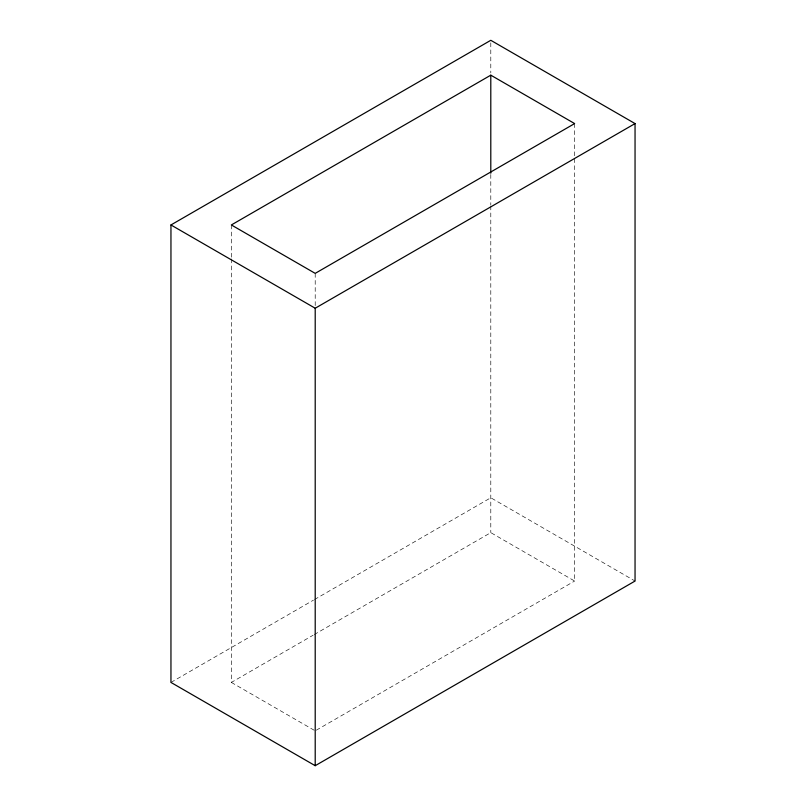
<?xml version="1.0" encoding="UTF-8"?>
<svg xmlns="http://www.w3.org/2000/svg" width="806" height="806" viewBox="0 0 806 806"><rect width="100%" height="100%" fill="white"/><g stroke="black" fill="none" stroke-linecap="round" stroke-linejoin="round"><path stroke-width="0.6" stroke-dasharray="4.03 3.02" d="M170.953 682.42L313.463 600.138M314.552 599.513L490.794 497.765L635.047 581.045M231.362 258.887L231.362 682.42L313.111 635.219M314.199 634.584L490.794 532.635L574.638 581.045L574.638 157.513M316.295 730.196L574.638 581.045M231.362 682.42L315.206 730.83M574.638 123.58L574.638 156.263M490.794 42.809L490.794 72.973M490.794 174.459L490.794 204.936M490.794 205.873L490.794 532.635M315.206 273.365L315.206 306.038M231.362 224.955L231.362 257.628"/><path stroke-width="1.21" d="M170.953 224.955L490.794 40.3L635.047 123.58L635.047 581.045L315.206 765.7L170.953 682.42L170.953 224.955L315.206 308.235L635.047 123.58M490.794 75.17L231.362 224.955L315.206 273.365L574.638 123.58L490.794 75.17L490.794 173.199M315.206 308.235L315.206 765.7"/></g></svg>
